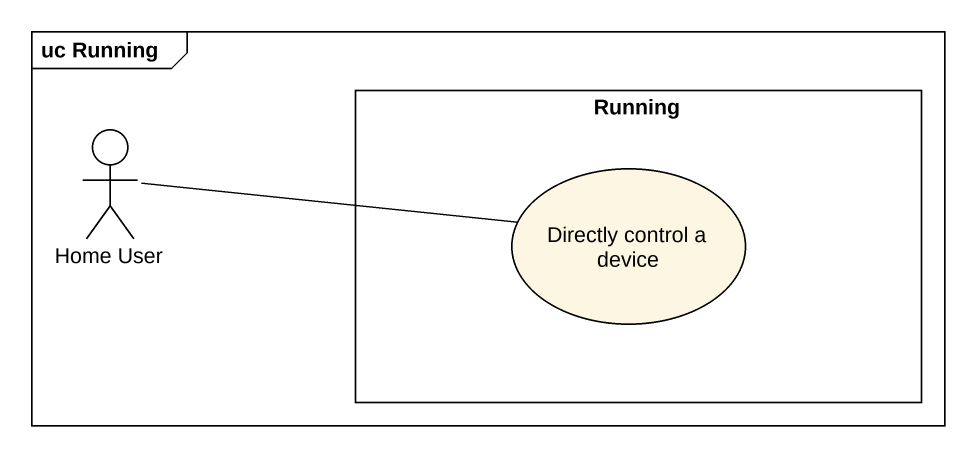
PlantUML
@startuml
mainframe uc Running
rectangle Running {
  usecase "Directly control a device" as Directly_control_a_device
}
actor "Home User" as Home_User
Home_User -right- Directly_control_a_device
@enduml
